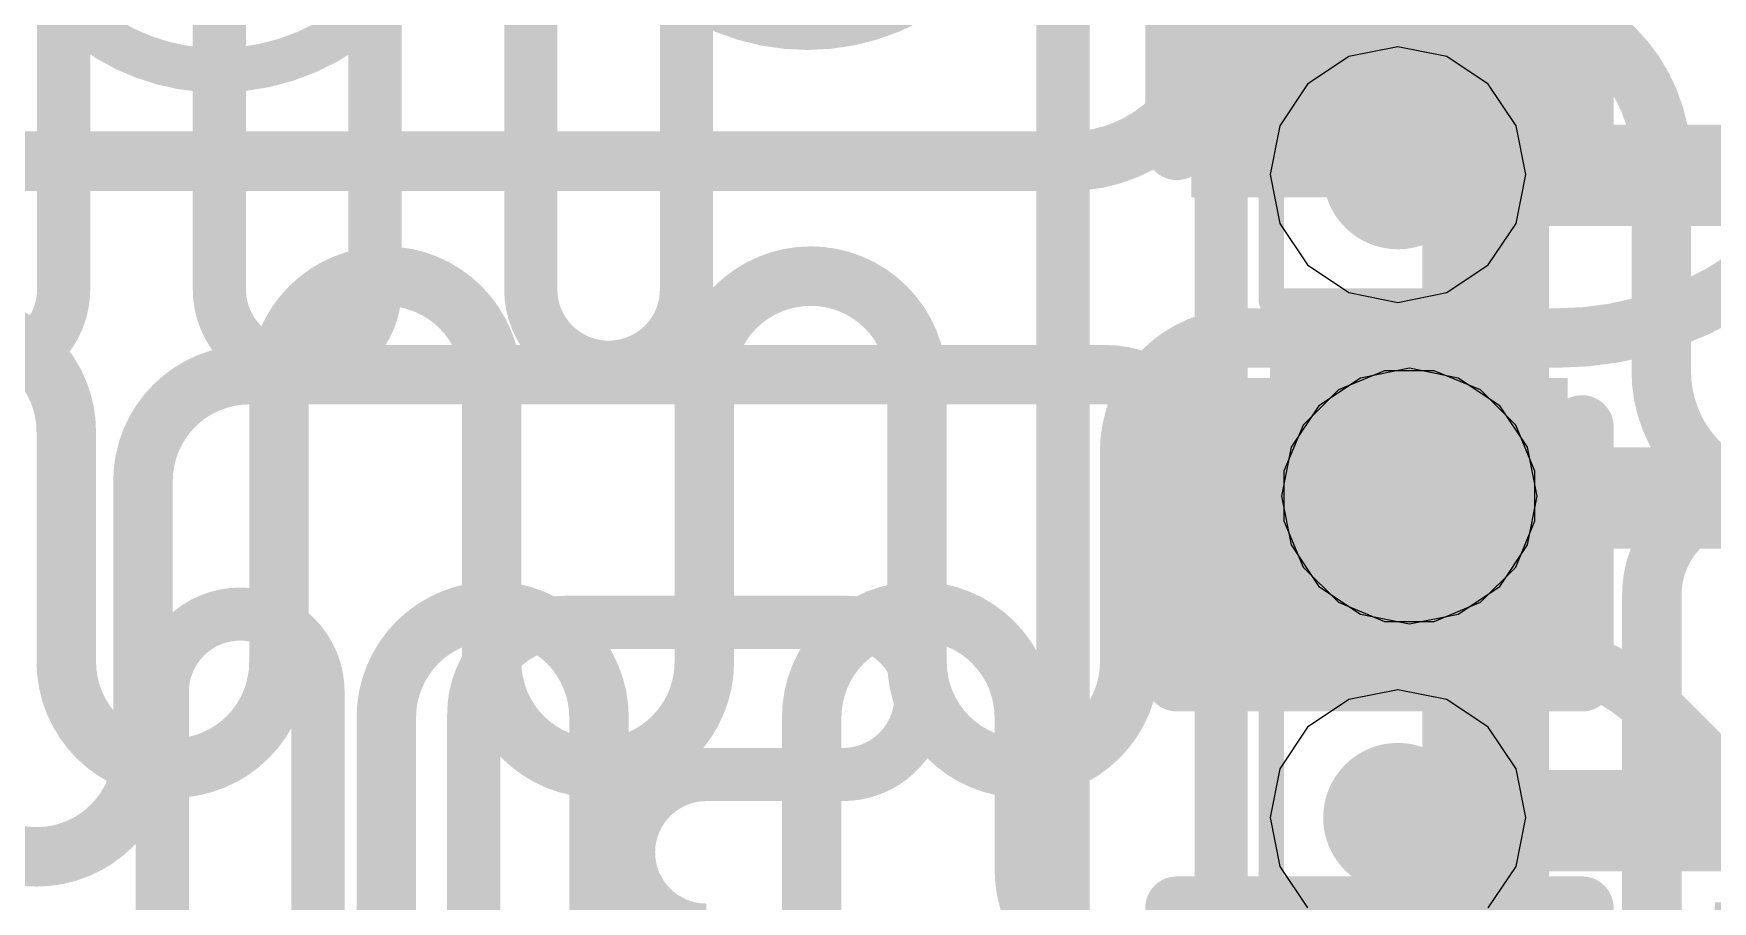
# Model space of a CAD drawing. Header units: inches. Extents: x -6 to 284, y -12 to 154.
# Drawn here: x 65.812 to 69.181, y 12.802 to 14.544 of the extents above; entities that cross this region are included whole.
import ezdxf

# ---------------------------------------------------------------- set-up
doc = ezdxf.new("R2010")
doc.units = ezdxf.units.IN
for name, color, linetype in [('Bottom Layer', 5, 'Continuous'), ('Bottom Overlay', 54, 'Continuous'), ('Bottom Paste', 16, 'Continuous'), ('Bottom Solder', 6, 'Continuous'), ('Drill Drawing', 1, 'Continuous'), ('GND-1', 16, 'Continuous'), ('GND-2', 90, 'Continuous'), ('GND-3', 216, 'Continuous'), ('GND-4', 54, 'Continuous'), ('PWR-1', 156, 'Continuous'), ('PWR-2', 130, 'Continuous'), ('Signal L1', 76, 'Continuous'), ('Signal L2', 6, 'Continuous'), ('Top Layer', 1, 'Continuous'), ('Top Overlay', 2, 'Continuous'), ('Via Holes', 16, 'Continuous')]:
    doc.layers.add(name, color=color, linetype=linetype)

# ---------------------------------------------------------------- blocks, each defined once
blk = doc.blocks.new('C___0402_B_100')
at = {"layer": 'Bottom Layer'}
for points in [[(-0.2413, 0.3175), (-0.2412999999999999, -0.3175), (-0.6985, -0.3175), (-0.6985, 0.3175)], [(0.6985, 0.3175), (0.6985, -0.3175), (0.2413, -0.3175), (0.2412999999999999, 0.3175)]]:
    blk.add_hatch(color=5, dxfattribs=at).paths.add_polyline_path(points)
at = {"layer": 'Bottom Paste'}
for points in [[(-0.2413, 0.3175), (-0.2412999999999999, -0.3175), (-0.6985, -0.3175), (-0.6985, 0.3175)], [(0.6985, 0.3175), (0.6985, -0.3175), (0.2413, -0.3175), (0.2412999999999999, 0.3175)]]:
    blk.add_hatch(color=16, dxfattribs=at).paths.add_polyline_path(points)
at = {"layer": 'Bottom Solder'}
for points in [[(-0.18130012, 0.37749988), (-0.18130012, -0.37749988), (-0.7584998799999999, -0.37749988), (-0.7584998799999999, 0.37749988)], [(0.7584998799999999, 0.37749988), (0.7584998799999999, -0.37749988), (0.18130012, -0.37749988), (0.18130012, 0.37749988)]]:
    blk.add_hatch(color=6, dxfattribs=at).paths.add_polyline_path(points)
at = {"layer": 'Bottom Overlay'}
for points in [[(-0.7874, -0.4064, 0.127, 0.127, 0), (-0.7874, 0.4064, 0.127, 0.127, 0)], [(-0.2794, 0.4064, 0.127, 0.127, 0), (-0.7874, 0.4064, 0.127, 0.127, 0)], [(0.7874, 0.4064, 0.127, 0.127, 0), (0.2794, 0.4064, 0.127, 0.127, 0)], [(0.7874, -0.4064, 0.127, 0.127, 0), (0.7874, 0.4064, 0.127, 0.127, 0)], [(-0.2794, -0.4064, 0.127, 0.127, 0), (-0.7874, -0.4064, 0.127, 0.127, 0)], [(0.7874, -0.4064, 0.127, 0.127, 0), (0.2794, -0.4064, 0.127, 0.127, 0)]]:
    blk.add_lwpolyline(points, format="xyseb", dxfattribs=at)
for points in [[(-0.8191499999999999, 0.4064, 0.0635, 0.0635, 1), (-0.7556499999999999, 0.4064, 0.0635, 0.0635, 1)], [(-0.8191499999999999, 0.4064, 0.0635, 0.0635, 1), (-0.7556499999999999, 0.4064, 0.0635, 0.0635, 1)], [(-0.31115, 0.4064, 0.0635, 0.0635, 1), (-0.24765, 0.4064, 0.0635, 0.0635, 1)], [(0.24765, 0.4064, 0.0635, 0.0635, 1), (0.31115, 0.4064, 0.0635, 0.0635, 1)], [(0.7556499999999999, 0.4064, 0.0635, 0.0635, 1), (0.8191499999999999, 0.4064, 0.0635, 0.0635, 1)], [(0.7556499999999999, 0.4064, 0.0635, 0.0635, 1), (0.8191499999999999, 0.4064, 0.0635, 0.0635, 1)], [(-0.8191499999999999, -0.4064, 0.0635, 0.0635, 1), (-0.7556499999999999, -0.4064, 0.0635, 0.0635, 1)], [(-0.8191499999999999, -0.4064, 0.0635, 0.0635, 1), (-0.7556499999999999, -0.4064, 0.0635, 0.0635, 1)], [(-0.31115, -0.4064, 0.0635, 0.0635, 1), (-0.24765, -0.4064, 0.0635, 0.0635, 1)], [(0.24765, -0.4064, 0.0635, 0.0635, 1), (0.31115, -0.4064, 0.0635, 0.0635, 1)], [(0.7556499999999999, -0.4064, 0.0635, 0.0635, 1), (0.8191499999999999, -0.4064, 0.0635, 0.0635, 1)], [(0.7556499999999999, -0.4064, 0.0635, 0.0635, 1), (0.8191499999999999, -0.4064, 0.0635, 0.0635, 1)]]:
    blk.add_lwpolyline(points, format="xyseb", close=True, dxfattribs=at)
blk = doc.blocks.new('200_WFBGA__10_15__127')
at = {"layer": 'Top Overlay'}
blk.add_lwpolyline([(-5.07619, -7.576185, 0.254, 0.254, 0), (-5.07619, 7.576185, 0.254, 0.254, 0)], format="xyseb", dxfattribs=at)
blk = doc.blocks.new('C___0402_B_285')
at = {"layer": 'Bottom Layer'}
for points in [[(-0.2413, 0.3175), (-0.2412999999999999, -0.3175), (-0.6985, -0.3175), (-0.6985, 0.3175)], [(0.6985, 0.3175), (0.6985, -0.3175), (0.2413, -0.3175), (0.2412999999999999, 0.3175)]]:
    blk.add_hatch(color=5, dxfattribs=at).paths.add_polyline_path(points)
at = {"layer": 'Bottom Paste'}
for points in [[(-0.2413, 0.3175), (-0.2412999999999999, -0.3175), (-0.6985, -0.3175), (-0.6985, 0.3175)], [(0.6985, 0.3175), (0.6985, -0.3175), (0.2413, -0.3175), (0.2412999999999999, 0.3175)]]:
    blk.add_hatch(color=16, dxfattribs=at).paths.add_polyline_path(points)
at = {"layer": 'Bottom Solder'}
for points in [[(-0.18130012, 0.37749988), (-0.18130012, -0.37749988), (-0.7584998799999999, -0.37749988), (-0.7584998799999999, 0.37749988)], [(0.7584998799999999, 0.37749988), (0.7584998799999999, -0.37749988), (0.18130012, -0.37749988), (0.18130012, 0.37749988)]]:
    blk.add_hatch(color=6, dxfattribs=at).paths.add_polyline_path(points)
at = {"layer": 'Bottom Overlay'}
for points in [[(-0.27940254, 0.40640254, 0.127, 0.127, 0), (-0.7874, 0.40639492, 0.127, 0.127, 0)], [(-0.7874, 0.40639492, 0.127, 0.127, 0), (-0.7874, -0.4064, 0.127, 0.127, 0)], [(0.78740254, 0.40640254, 0.127, 0.127, 0), (0.2794, 0.40639746, 0.127, 0.127, 0)], [(0.78740254, 0.40640254, 0.127, 0.127, 0), (0.7874, -0.4064, 0.127, 0.127, 0)], [(-0.7874, -0.4064, 0.127, 0.127, 0), (-0.2794, -0.4064, 0.127, 0.127, 0)], [(0.2794, -0.4064, 0.127, 0.127, 0), (0.7874, -0.4064, 0.127, 0.127, 0)]]:
    blk.add_lwpolyline(points, format="xyseb", dxfattribs=at)
for points in [[(-0.8191499999999999, 0.40639492, 0.0635, 0.0635, 1), (-0.7556499999999999, 0.40639492, 0.0635, 0.0635, 1)], [(-0.8191499999999999, 0.40639492, 0.0635, 0.0635, 1), (-0.7556499999999999, 0.40639492, 0.0635, 0.0635, 1)], [(-0.31115254, 0.40640254, 0.0635, 0.0635, 1), (-0.24765254, 0.40640254, 0.0635, 0.0635, 1)], [(0.24765, 0.40639746, 0.0635, 0.0635, 1), (0.31115, 0.40639746, 0.0635, 0.0635, 1)], [(0.75565254, 0.40640254, 0.0635, 0.0635, 1), (0.8191525399999998, 0.40640254, 0.0635, 0.0635, 1)], [(0.75565254, 0.40640254, 0.0635, 0.0635, 1), (0.8191525399999998, 0.40640254, 0.0635, 0.0635, 1)], [(-0.8191499999999999, -0.4064, 0.0635, 0.0635, 1), (-0.7556499999999999, -0.4064, 0.0635, 0.0635, 1)], [(-0.8191499999999999, -0.4064, 0.0635, 0.0635, 1), (-0.7556499999999999, -0.4064, 0.0635, 0.0635, 1)], [(-0.31115, -0.4064, 0.0635, 0.0635, 1), (-0.24765, -0.4064, 0.0635, 0.0635, 1)], [(0.24765, -0.4064, 0.0635, 0.0635, 1), (0.31115, -0.4064, 0.0635, 0.0635, 1)], [(0.7556499999999999, -0.4064, 0.0635, 0.0635, 1), (0.8191499999999999, -0.4064, 0.0635, 0.0635, 1)], [(0.7556499999999999, -0.4064, 0.0635, 0.0635, 1), (0.8191499999999999, -0.4064, 0.0635, 0.0635, 1)]]:
    blk.add_lwpolyline(points, format="xyseb", close=True, dxfattribs=at)

msp = doc.modelspace()

# ---------------------------------------------------------------- hatches: boundary and pattern name
at = {"layer": 'Bottom Layer'}
h = msp.add_hatch(color=5, dxfattribs=at)
edge = h.paths.add_edge_path()
edge.add_arc((68.54984511999999, 14.26123132), 0.1499997, 0, 360)
h = msp.add_hatch(color=5, dxfattribs=at)
edge = h.paths.add_edge_path()
edge.add_arc((68.57284481999999, 13.61579192), 0.1499997, 0, 360)
h = msp.add_hatch(color=5, dxfattribs=at)
edge = h.paths.add_edge_path()
edge.add_arc((68.54984511999999, 12.97017472), 0.1499997, 0, 360)
at = {"layer": 'GND-1'}
h = msp.add_hatch(color=16, dxfattribs=at)
edge = h.paths.add_edge_path()
edge.add_arc((68.54984511999999, 14.26123132), 0.1499997, 0, 360)
h = msp.add_hatch(color=16, dxfattribs=at)
edge = h.paths.add_edge_path()
edge.add_arc((68.57284481999999, 13.61579192), 0.1499997, 0, 360)
h = msp.add_hatch(color=16, dxfattribs=at)
edge = h.paths.add_edge_path()
edge.add_arc((68.54984511999999, 12.97017472), 0.1499997, 0, 360)
at = {"layer": 'GND-2'}
h = msp.add_hatch(color=90, dxfattribs=at)
edge = h.paths.add_edge_path()
edge.add_arc((68.54984511999999, 14.26123132), 0.1499997, 0, 360)
h = msp.add_hatch(color=90, dxfattribs=at)
edge = h.paths.add_edge_path()
edge.add_arc((68.57284481999999, 13.61579192), 0.1499997, 0, 360)
h = msp.add_hatch(color=90, dxfattribs=at)
edge = h.paths.add_edge_path()
edge.add_arc((68.54984511999999, 12.97017472), 0.1499997, 0, 360)
at = {"layer": 'GND-3'}
h = msp.add_hatch(color=216, dxfattribs=at)
edge = h.paths.add_edge_path()
edge.add_arc((68.54984511999999, 14.26123132), 0.1499997, 0, 360)
h = msp.add_hatch(color=216, dxfattribs=at)
edge = h.paths.add_edge_path()
edge.add_arc((68.57284481999999, 13.61579192), 0.1499997, 0, 360)
h = msp.add_hatch(color=216, dxfattribs=at)
edge = h.paths.add_edge_path()
edge.add_arc((68.54984511999999, 12.97017472), 0.1499997, 0, 360)
at = {"layer": 'GND-4'}
h = msp.add_hatch(color=54, dxfattribs=at)
edge = h.paths.add_edge_path()
edge.add_arc((68.54984511999999, 14.26123132), 0.1499997, 0, 360)
h = msp.add_hatch(color=54, dxfattribs=at)
edge = h.paths.add_edge_path()
edge.add_arc((68.57284481999999, 13.61579192), 0.1499997, 0, 360)
h = msp.add_hatch(color=54, dxfattribs=at)
edge = h.paths.add_edge_path()
edge.add_arc((68.54984511999999, 12.97017472), 0.1499997, 0, 360)
at = {"layer": 'PWR-1'}
h = msp.add_hatch(color=156, dxfattribs=at)
edge = h.paths.add_edge_path()
edge.add_arc((68.54984511999999, 14.26123132), 0.1499997, 0, 360)
h = msp.add_hatch(color=156, dxfattribs=at)
edge = h.paths.add_edge_path()
edge.add_arc((68.57284481999999, 13.61579192), 0.1499997, 0, 360)
h = msp.add_hatch(color=156, dxfattribs=at)
edge = h.paths.add_edge_path()
edge.add_arc((68.54984511999999, 12.97017472), 0.1499997, 0, 360)
at = {"layer": 'PWR-2'}
h = msp.add_hatch(color=130, dxfattribs=at)
edge = h.paths.add_edge_path()
edge.add_arc((68.54984511999999, 14.26123132), 0.1499997, 0, 360)
h = msp.add_hatch(color=130, dxfattribs=at)
edge = h.paths.add_edge_path()
edge.add_arc((68.57284481999999, 13.61579192), 0.1499997, 0, 360)
h = msp.add_hatch(color=130, dxfattribs=at)
edge = h.paths.add_edge_path()
edge.add_arc((68.54984511999999, 12.97017472), 0.1499997, 0, 360)
at = {"layer": 'Signal L1'}
h = msp.add_hatch(color=76, dxfattribs=at)
edge = h.paths.add_edge_path()
edge.add_arc((68.54984511999999, 14.26123132), 0.1499997, 0, 360)
h = msp.add_hatch(color=76, dxfattribs=at)
edge = h.paths.add_edge_path()
edge.add_arc((68.57284481999999, 13.61579192), 0.1499997, 0, 360)
h = msp.add_hatch(color=76, dxfattribs=at)
edge = h.paths.add_edge_path()
edge.add_arc((68.54984511999999, 12.97017472), 0.1499997, 0, 360)
at = {"layer": 'Signal L2'}
h = msp.add_hatch(color=6, dxfattribs=at)
edge = h.paths.add_edge_path()
edge.add_arc((68.54984511999999, 14.26123132), 0.1499997, 0, 360)
h = msp.add_hatch(color=6, dxfattribs=at)
edge = h.paths.add_edge_path()
edge.add_arc((68.57284481999999, 13.61579192), 0.1499997, 0, 360)
h = msp.add_hatch(color=6, dxfattribs=at)
edge = h.paths.add_edge_path()
edge.add_arc((68.54984511999999, 12.97017472), 0.1499997, 0, 360)
at = {"layer": 'Top Layer'}
h = msp.add_hatch(color=1, dxfattribs=at)
edge = h.paths.add_edge_path()
edge.add_arc((68.54984511999999, 14.26123132), 0.1499997, 0, 360)
h = msp.add_hatch(color=1, dxfattribs=at)
edge = h.paths.add_edge_path()
edge.add_arc((68.57284481999999, 13.61579192), 0.1499997, 0, 360)
h = msp.add_hatch(color=1, dxfattribs=at)
edge = h.paths.add_edge_path()
edge.add_arc((68.54984511999999, 12.97017472), 0.1499997, 0, 360)
at = {"layer": 'Via Holes'}
h = msp.add_hatch(color=7, dxfattribs=at)
edge = h.paths.add_edge_path()
edge.add_arc((68.54984511999999, 14.26123132), 0.07499858, 0, 360)
h = msp.add_hatch(color=7, dxfattribs=at)
edge = h.paths.add_edge_path()
edge.add_arc((68.57284481999999, 13.61579192), 0.07499858, 0, 360)
h = msp.add_hatch(color=7, dxfattribs=at)
edge = h.paths.add_edge_path()
edge.add_arc((68.54984511999999, 12.97017472), 0.07499858, 0, 360)

# ---------------------------------------------------------------- linework, layer by layer
at = {"layer": 'Bottom Layer'}
msp.add_lwpolyline([(69.33833732, 12.79977374, 0.3048, 0.3048, -0.4142135623730951), (68.97257732, 12.43401374, 0.3048, 0.3048, 0)], format="xyseb", dxfattribs=at)
at = {"layer": 'Drill Drawing'}
for points in [[(68.29584512, 14.51523132, 0.0508, 0.0508, 0), (68.80384511999999, 14.51523132, 0.0508, 0.0508, 0)], [(68.29584512, 14.00723132, 0.0508, 0.0508, 0), (68.29584512, 14.51523132, 0.0508, 0.0508, 0)], [(68.80384511999999, 14.00723132, 0.0508, 0.0508, 0), (68.80384511999999, 14.51523132, 0.0508, 0.0508, 0)], [(68.29584512, 14.00723132, 0.0508, 0.0508, 0), (68.80384511999999, 14.00723132, 0.0508, 0.0508, 0)], [(68.31884482, 13.86979192, 0.0508, 0.0508, 0), (68.82684481999999, 13.86979192, 0.0508, 0.0508, 0)], [(68.31884482, 13.36179192, 0.0508, 0.0508, 0), (68.31884482, 13.86979192, 0.0508, 0.0508, 0)], [(68.82684481999999, 13.36179192, 0.0508, 0.0508, 0), (68.82684481999999, 13.86979192, 0.0508, 0.0508, 0)], [(68.31884482, 13.36179192, 0.0508, 0.0508, 0), (68.82684481999999, 13.36179192, 0.0508, 0.0508, 0)], [(68.29584512, 13.22417472, 0.0508, 0.0508, 0), (68.80384511999999, 13.22417472, 0.0508, 0.0508, 0)], [(68.29584512, 12.71617472, 0.0508, 0.0508, 0), (68.29584512, 13.22417472, 0.0508, 0.0508, 0)], [(68.80384511999999, 12.71617472, 0.0508, 0.0508, 0), (68.80384511999999, 13.22417472, 0.0508, 0.0508, 0)]]:
    msp.add_lwpolyline(points, format="xyseb", dxfattribs=at)
for points in [[(68.28314511999999, 14.51523132, 0.0254, 0.0254, 1), (68.30854512, 14.51523132, 0.0254, 0.0254, 1)], [(68.28314511999999, 14.51523132, 0.0254, 0.0254, 1), (68.30854512, 14.51523132, 0.0254, 0.0254, 1)], [(68.79114512, 14.51523132, 0.0254, 0.0254, 1), (68.81654512, 14.51523132, 0.0254, 0.0254, 1)], [(68.79114512, 14.51523132, 0.0254, 0.0254, 1), (68.81654512, 14.51523132, 0.0254, 0.0254, 1)], [(68.28314511999999, 14.00723132, 0.0254, 0.0254, 1), (68.30854512, 14.00723132, 0.0254, 0.0254, 1)], [(68.28314511999999, 14.00723132, 0.0254, 0.0254, 1), (68.30854512, 14.00723132, 0.0254, 0.0254, 1)], [(68.79114512, 14.00723132, 0.0254, 0.0254, 1), (68.81654512, 14.00723132, 0.0254, 0.0254, 1)], [(68.79114512, 14.00723132, 0.0254, 0.0254, 1), (68.81654512, 14.00723132, 0.0254, 0.0254, 1)], [(68.30614481999999, 13.86979192, 0.0254, 0.0254, 1), (68.33154482, 13.86979192, 0.0254, 0.0254, 1)], [(68.30614481999999, 13.86979192, 0.0254, 0.0254, 1), (68.33154482, 13.86979192, 0.0254, 0.0254, 1)], [(68.81414482, 13.86979192, 0.0254, 0.0254, 1), (68.83954482, 13.86979192, 0.0254, 0.0254, 1)], [(68.81414482, 13.86979192, 0.0254, 0.0254, 1), (68.83954482, 13.86979192, 0.0254, 0.0254, 1)], [(68.30614481999999, 13.36179192, 0.0254, 0.0254, 1), (68.33154482, 13.36179192, 0.0254, 0.0254, 1)], [(68.30614481999999, 13.36179192, 0.0254, 0.0254, 1), (68.33154482, 13.36179192, 0.0254, 0.0254, 1)], [(68.81414482, 13.36179192, 0.0254, 0.0254, 1), (68.83954482, 13.36179192, 0.0254, 0.0254, 1)], [(68.81414482, 13.36179192, 0.0254, 0.0254, 1), (68.83954482, 13.36179192, 0.0254, 0.0254, 1)], [(68.28314511999999, 13.22417472, 0.0254, 0.0254, 1), (68.30854512, 13.22417472, 0.0254, 0.0254, 1)], [(68.28314511999999, 13.22417472, 0.0254, 0.0254, 1), (68.30854512, 13.22417472, 0.0254, 0.0254, 1)], [(68.79114512, 13.22417472, 0.0254, 0.0254, 1), (68.81654512, 13.22417472, 0.0254, 0.0254, 1)], [(68.79114512, 13.22417472, 0.0254, 0.0254, 1), (68.81654512, 13.22417472, 0.0254, 0.0254, 1)]]:
    msp.add_lwpolyline(points, format="xyseb", close=True, dxfattribs=at)
at = {"layer": 'GND-1'}
for p, q in [((68.5227992, 13.86739162), (68.43032542, 13.82908842)), ((68.62289044, 13.86739162), (68.5227992, 13.86739162)), ((68.71536422, 13.82908842), (68.62289044, 13.86739162)), ((68.43032542, 13.82908842), (68.35954832, 13.75831132)), ((68.78614132, 13.75831132), (68.71536422, 13.82908842)), ((68.35954832, 13.75831132), (68.32124512, 13.66583754)), ((68.82444452, 13.66583754), (68.78614132, 13.75831132)), ((68.32124512, 13.66583754), (68.32124512, 13.5657463)), ((68.82444452, 13.5657463), (68.82444452, 13.66583754)), ((68.32124512, 13.5657463), (68.35954832, 13.47327252)), ((68.78614132, 13.47327252), (68.82444452, 13.5657463)), ((68.35954832, 13.47327252), (68.43032542, 13.40249542)), ((68.71536422, 13.40249542), (68.78614132, 13.47327252)), ((68.43032542, 13.40249542), (68.5227992, 13.36419222)), ((68.62289044, 13.36419222), (68.71536422, 13.40249542)), ((68.5227992, 13.36419222), (68.62289044, 13.36419222))]:
    msp.add_line(p, q, dxfattribs=at)
at = {"layer": 'GND-2'}
for p, q in [((68.5227992, 13.86739162), (68.43032542, 13.82908842)), ((68.62289044, 13.86739162), (68.5227992, 13.86739162)), ((68.71536422, 13.82908842), (68.62289044, 13.86739162)), ((68.43032542, 13.82908842), (68.35954832, 13.75831132)), ((68.78614132, 13.75831132), (68.71536422, 13.82908842)), ((68.35954832, 13.75831132), (68.32124512, 13.66583754)), ((68.82444452, 13.66583754), (68.78614132, 13.75831132)), ((68.32124512, 13.66583754), (68.32124512, 13.5657463)), ((68.82444452, 13.5657463), (68.82444452, 13.66583754)), ((68.32124512, 13.5657463), (68.35954832, 13.47327252)), ((68.78614132, 13.47327252), (68.82444452, 13.5657463)), ((68.35954832, 13.47327252), (68.43032542, 13.40249542)), ((68.71536422, 13.40249542), (68.78614132, 13.47327252)), ((68.43032542, 13.40249542), (68.5227992, 13.36419222)), ((68.62289044, 13.36419222), (68.71536422, 13.40249542)), ((68.5227992, 13.36419222), (68.62289044, 13.36419222))]:
    msp.add_line(p, q, dxfattribs=at)
at = {"layer": 'GND-3'}
for p, q in [((68.5227992, 13.86739162), (68.43032542, 13.82908842)), ((68.62289044, 13.86739162), (68.5227992, 13.86739162)), ((68.71536422, 13.82908842), (68.62289044, 13.86739162)), ((68.43032542, 13.82908842), (68.35954832, 13.75831132)), ((68.78614132, 13.75831132), (68.71536422, 13.82908842)), ((68.35954832, 13.75831132), (68.32124512, 13.66583754)), ((68.82444452, 13.66583754), (68.78614132, 13.75831132)), ((68.32124512, 13.66583754), (68.32124512, 13.5657463)), ((68.82444452, 13.5657463), (68.82444452, 13.66583754)), ((68.32124512, 13.5657463), (68.35954832, 13.47327252)), ((68.78614132, 13.47327252), (68.82444452, 13.5657463)), ((68.35954832, 13.47327252), (68.43032542, 13.40249542)), ((68.71536422, 13.40249542), (68.78614132, 13.47327252)), ((68.43032542, 13.40249542), (68.5227992, 13.36419222)), ((68.62289044, 13.36419222), (68.71536422, 13.40249542)), ((68.5227992, 13.36419222), (68.62289044, 13.36419222))]:
    msp.add_line(p, q, dxfattribs=at)
at = {"layer": 'GND-4'}
for p, q in [((68.5227992, 13.86739162), (68.43032542, 13.82908842)), ((68.62289044, 13.86739162), (68.5227992, 13.86739162)), ((68.71536422, 13.82908842), (68.62289044, 13.86739162)), ((68.43032542, 13.82908842), (68.35954832, 13.75831132)), ((68.78614132, 13.75831132), (68.71536422, 13.82908842)), ((68.35954832, 13.75831132), (68.32124512, 13.66583754)), ((68.82444452, 13.66583754), (68.78614132, 13.75831132)), ((68.32124512, 13.66583754), (68.32124512, 13.5657463)), ((68.82444452, 13.5657463), (68.82444452, 13.66583754)), ((68.32124512, 13.5657463), (68.35954832, 13.47327252)), ((68.78614132, 13.47327252), (68.82444452, 13.5657463)), ((68.35954832, 13.47327252), (68.43032542, 13.40249542)), ((68.71536422, 13.40249542), (68.78614132, 13.47327252)), ((68.43032542, 13.40249542), (68.5227992, 13.36419222)), ((68.62289044, 13.36419222), (68.71536422, 13.40249542)), ((68.5227992, 13.36419222), (68.62289044, 13.36419222))]:
    msp.add_line(p, q, dxfattribs=at)
at = {"layer": 'PWR-1'}
for p, q in [((68.45167665999999, 14.49823364), (68.36845102, 14.44262542)), ((68.54984511999999, 14.51776116), (68.45167665999999, 14.49823364)), ((68.64801358, 14.49823364), (68.54984511999999, 14.51776116)), ((68.73123922, 14.44262542), (68.64801358, 14.49823364)), ((68.36845102, 14.44262542), (68.3128428, 14.35939978)), ((68.78684744, 14.35939978), (68.73123922, 14.44262542)), ((68.3128428, 14.35939978), (68.29331528, 14.26123132)), ((68.80637496, 14.26123132), (68.78684744, 14.35939978)), ((68.29331528, 14.26123132), (68.3128428, 14.16306286)), ((68.78684744, 14.16306286), (68.80637496, 14.26123132)), ((68.3128428, 14.16306286), (68.36845102, 14.07983722)), ((68.73123922, 14.07983722), (68.78684744, 14.16306286)), ((68.36845102, 14.07983722), (68.45167665999999, 14.024229)), ((68.64801358, 14.024229), (68.73123922, 14.07983722)), ((68.45167665999999, 14.024229), (68.54984511999999, 14.00470148)), ((68.54984511999999, 14.00470148), (68.64801358, 14.024229)), ((68.47467635999999, 13.85279424), (68.39145072, 13.79718602)), ((68.57284481999999, 13.87232176), (68.47467635999999, 13.85279424)), ((68.67101328, 13.85279424), (68.57284481999999, 13.87232176)), ((68.75423892, 13.79718602), (68.67101328, 13.85279424)), ((68.39145072, 13.79718602), (68.3358425, 13.71396038)), ((68.80984714, 13.71396038), (68.75423892, 13.79718602)), ((68.3358425, 13.71396038), (68.31631498, 13.61579192)), ((68.82937466, 13.61579192), (68.80984714, 13.71396038)), ((68.31631498, 13.61579192), (68.3358425, 13.51762346)), ((68.80984714, 13.51762346), (68.82937466, 13.61579192)), ((68.3358425, 13.51762346), (68.39145072, 13.43439782)), ((68.75423892, 13.43439782), (68.80984714, 13.51762346)), ((68.39145072, 13.43439782), (68.47467635999999, 13.3787896)), ((68.67101328, 13.3787896), (68.75423892, 13.43439782)), ((68.47467635999999, 13.3787896), (68.57284481999999, 13.35926208)), ((68.57284481999999, 13.35926208), (68.67101328, 13.3787896)), ((68.45167665999999, 13.20717704), (68.36845102, 13.15156882)), ((68.54984511999999, 13.22670456), (68.45167665999999, 13.20717704)), ((68.64801358, 13.20717704), (68.54984511999999, 13.22670456)), ((68.73123922, 13.15156882), (68.64801358, 13.20717704)), ((68.36845102, 13.15156882), (68.3128428, 13.06834318)), ((68.78684744, 13.06834318), (68.73123922, 13.15156882)), ((68.3128428, 13.06834318), (68.29331528, 12.97017472)), ((68.80637496, 12.97017472), (68.78684744, 13.06834318)), ((68.29331528, 12.97017472), (68.3128428, 12.87200626)), ((68.78684744, 12.87200626), (68.80637496, 12.97017472)), ((68.3128428, 12.87200626), (68.36845102, 12.78878062)), ((68.73123922, 12.78878062), (68.78684744, 12.87200626))]:
    msp.add_line(p, q, dxfattribs=at)
at = {"layer": 'PWR-2'}
for p, q in [((68.45167665999999, 14.49823364), (68.36845102, 14.44262542)), ((68.54984511999999, 14.51776116), (68.45167665999999, 14.49823364)), ((68.64801358, 14.49823364), (68.54984511999999, 14.51776116)), ((68.73123922, 14.44262542), (68.64801358, 14.49823364)), ((68.36845102, 14.44262542), (68.3128428, 14.35939978)), ((68.78684744, 14.35939978), (68.73123922, 14.44262542)), ((68.3128428, 14.35939978), (68.29331528, 14.26123132)), ((68.80637496, 14.26123132), (68.78684744, 14.35939978)), ((68.29331528, 14.26123132), (68.3128428, 14.16306286)), ((68.78684744, 14.16306286), (68.80637496, 14.26123132)), ((68.3128428, 14.16306286), (68.36845102, 14.07983722)), ((68.73123922, 14.07983722), (68.78684744, 14.16306286)), ((68.36845102, 14.07983722), (68.45167665999999, 14.024229)), ((68.64801358, 14.024229), (68.73123922, 14.07983722)), ((68.45167665999999, 14.024229), (68.54984511999999, 14.00470148)), ((68.54984511999999, 14.00470148), (68.64801358, 14.024229)), ((68.45167665999999, 13.20717704), (68.36845102, 13.15156882)), ((68.54984511999999, 13.22670456), (68.45167665999999, 13.20717704)), ((68.64801358, 13.20717704), (68.54984511999999, 13.22670456)), ((68.73123922, 13.15156882), (68.64801358, 13.20717704)), ((68.36845102, 13.15156882), (68.3128428, 13.06834318)), ((68.78684744, 13.06834318), (68.73123922, 13.15156882)), ((68.3128428, 13.06834318), (68.29331528, 12.97017472)), ((68.80637496, 12.97017472), (68.78684744, 13.06834318)), ((68.29331528, 12.97017472), (68.3128428, 12.87200626)), ((68.78684744, 12.87200626), (68.80637496, 12.97017472)), ((68.3128428, 12.87200626), (68.36845102, 12.78878062)), ((68.73123922, 12.78878062), (68.78684744, 12.87200626))]:
    msp.add_line(p, q, dxfattribs=at)
at = {"layer": 'Signal L1'}
for points in [[(67.36617464, 14.55588402, 0.08889999999999999, 0.08889999999999999, -0.4136332476461234), (66.92402668, 14.99467156, 0.08889999999999999, 0.08889999999999999, 0)], [(67.80032922, 14.99132892, 0.08889999999999999, 0.08889999999999999, -0.4133442209513143), (67.36617464, 14.55588402, 0.08889999999999999, 0.08889999999999999, 0)], [(66.6319343, 14.9204172, 0.08889999999999999, 0.08889999999999999, -0.4088900454079216), (66.19013686, 14.47047398, 0.08889999999999999, 0.08889999999999999, 0)], [(66.18955265999999, 14.4704689, 0.08889999999999999, 0.08889999999999999, -0.4186472803404516), (65.75562414, 14.8973794, 0.08889999999999999, 0.08889999999999999, 0)], [(66.19013686, 14.47047398, 0.08889999999999999, 0.08889999999999999, -0.001000074629096814), (66.18955265999999, 14.4704689, 0.08889999999999999, 0.08889999999999999, 0)], [(69.33833732, 14.12752572, 0.11938, 0.11938, -0.198912367379658), (68.86888182, 13.93307094, 0.11938, 0.11938, 0)], [(66.30476705999999, 13.8440287, 0.11938, 0.11938, -0.9999999999999999), (66.73148706, 13.8440287, 0.11938, 0.11938, 0)], [(67.15820706, 13.8440287, 0.11938, 0.11938, -0.9999999999999999), (67.58492706, 13.8440287, 0.11938, 0.11938, 0)], [(65.66468705999999, 13.95847094, 0.11938, 0.11938, -0.4142135623730951), (65.87804706, 13.74511094, 0.11938, 0.11938, 0)], [(68.01164706, 13.70621338, 0.11938, 0.11938, -0.4142135623730951), (68.23850462, 13.93307094, 0.11938, 0.11938, 0)], [(68.23850462, 13.93307094, 0.11938, 0.11938, 0), (68.86888182, 13.93307094, 0.11938, 0.11938, 0)], [(66.30476705999999, 13.2827395, 0.11938, 0.11938, 0), (66.30476705999999, 13.8440287, 0.11938, 0.11938, 0)], [(66.73148706, 13.2827395, 0.11938, 0.11938, 0), (66.73148706, 13.8440287, 0.11938, 0.11938, 0)], [(67.15820706, 13.2827395, 0.11938, 0.11938, 0), (67.15820706, 13.8440287, 0.11938, 0.11938, 0)], [(67.58492706, 13.2827395, 0.11938, 0.11938, 0), (67.58492706, 13.8440287, 0.11938, 0.11938, 0)], [(65.87804706, 13.2827395, 0.11938, 0.11938, 0), (65.87804706, 13.74511094, 0.11938, 0.11938, 0)], [(68.01164706, 13.2827395, 0.11938, 0.11938, 0), (68.01164706, 13.70621338, 0.11938, 0.11938, 0)], [(69.05925735999999, 13.41726044, 0.11938, 0.11938, -0.4142135623730951), (69.253989, 13.61199208, 0.11938, 0.11938, 0)], [(69.05925735999999, 12.14665084, 0.11938, 0.11938, 0), (69.05925735999999, 13.41726044, 0.11938, 0.11938, 0)], [(66.30476705999999, 13.2827395, 0.11938, 0.11938, -0.9999999999999999), (65.87804706, 13.2827395, 0.11938, 0.11938, 0)], [(67.15820706, 13.2827395, 0.11938, 0.11938, -0.9999999999999999), (66.73148706, 13.2827395, 0.11938, 0.11938, 0)], [(68.01164706, 13.2827395, 0.11938, 0.11938, -0.9999999999999999), (67.58492706, 13.2827395, 0.11938, 0.11938, 0)]]:
    msp.add_lwpolyline(points, format="xyseb", dxfattribs=at)
for points in [[(67.34394963999999, 14.55588402, 0.04445, 0.04445, 1), (67.38839963999999, 14.55588402, 0.04445, 0.04445, 1)], [(67.34394963999999, 14.55588402, 0.04445, 0.04445, 1), (67.38839963999999, 14.55588402, 0.04445, 0.04445, 1)], [(66.16732766, 14.4704689, 0.04445, 0.04445, 1), (66.21177766, 14.4704689, 0.04445, 0.04445, 1)], [(66.16732766, 14.4704689, 0.04445, 0.04445, 1), (66.21177766, 14.4704689, 0.04445, 0.04445, 1)], [(66.16791185999999, 14.47047398, 0.04445, 0.04445, 1), (66.21236186, 14.47047398, 0.04445, 0.04445, 1)], [(66.16791185999999, 14.47047398, 0.04445, 0.04445, 1), (66.21236186, 14.47047398, 0.04445, 0.04445, 1)], [(68.20865961999999, 13.93307094, 0.05969, 0.05969, 1), (68.26834962, 13.93307094, 0.05969, 0.05969, 1)], [(68.20865961999999, 13.93307094, 0.05969, 0.05969, 1), (68.26834962, 13.93307094, 0.05969, 0.05969, 1)], [(68.83903682, 13.93307094, 0.05969, 0.05969, 1), (68.89872682, 13.93307094, 0.05969, 0.05969, 1)], [(68.83903682, 13.93307094, 0.05969, 0.05969, 1), (68.89872682, 13.93307094, 0.05969, 0.05969, 1)], [(66.27492206, 13.8440287, 0.05969, 0.05969, 1), (66.33461206, 13.8440287, 0.05969, 0.05969, 1)], [(66.27492206, 13.8440287, 0.05969, 0.05969, 1), (66.33461206, 13.8440287, 0.05969, 0.05969, 1)], [(66.70164206, 13.8440287, 0.05969, 0.05969, 1), (66.76133206, 13.8440287, 0.05969, 0.05969, 1)], [(66.70164206, 13.8440287, 0.05969, 0.05969, 1), (66.76133206, 13.8440287, 0.05969, 0.05969, 1)], [(67.12836206, 13.8440287, 0.05969, 0.05969, 1), (67.18805205999999, 13.8440287, 0.05969, 0.05969, 1)], [(67.12836206, 13.8440287, 0.05969, 0.05969, 1), (67.18805205999999, 13.8440287, 0.05969, 0.05969, 1)], [(67.55508206, 13.8440287, 0.05969, 0.05969, 1), (67.61477205999999, 13.8440287, 0.05969, 0.05969, 1)], [(67.55508206, 13.8440287, 0.05969, 0.05969, 1), (67.61477205999999, 13.8440287, 0.05969, 0.05969, 1)], [(65.84820205999999, 13.74511094, 0.05969, 0.05969, 1), (65.90789206, 13.74511094, 0.05969, 0.05969, 1)], [(65.84820205999999, 13.74511094, 0.05969, 0.05969, 1), (65.90789206, 13.74511094, 0.05969, 0.05969, 1)], [(67.98180205999999, 13.70621338, 0.05969, 0.05969, 1), (68.04149206, 13.70621338, 0.05969, 0.05969, 1)], [(67.98180205999999, 13.70621338, 0.05969, 0.05969, 1), (68.04149206, 13.70621338, 0.05969, 0.05969, 1)], [(69.02941236, 13.41726044, 0.05969, 0.05969, 1), (69.08910235999998, 13.41726044, 0.05969, 0.05969, 1)], [(69.02941236, 13.41726044, 0.05969, 0.05969, 1), (69.08910235999998, 13.41726044, 0.05969, 0.05969, 1)], [(65.84820205999999, 13.2827395, 0.05969, 0.05969, 1), (65.90789206, 13.2827395, 0.05969, 0.05969, 1)], [(65.84820205999999, 13.2827395, 0.05969, 0.05969, 1), (65.90789206, 13.2827395, 0.05969, 0.05969, 1)], [(66.27492206, 13.2827395, 0.05969, 0.05969, 1), (66.33461206, 13.2827395, 0.05969, 0.05969, 1)], [(66.27492206, 13.2827395, 0.05969, 0.05969, 1), (66.33461206, 13.2827395, 0.05969, 0.05969, 1)], [(66.70164206, 13.2827395, 0.05969, 0.05969, 1), (66.76133206, 13.2827395, 0.05969, 0.05969, 1)], [(66.70164206, 13.2827395, 0.05969, 0.05969, 1), (66.76133206, 13.2827395, 0.05969, 0.05969, 1)], [(67.12836206, 13.2827395, 0.05969, 0.05969, 1), (67.18805205999999, 13.2827395, 0.05969, 0.05969, 1)], [(67.12836206, 13.2827395, 0.05969, 0.05969, 1), (67.18805205999999, 13.2827395, 0.05969, 0.05969, 1)], [(67.55508206, 13.2827395, 0.05969, 0.05969, 1), (67.61477205999999, 13.2827395, 0.05969, 0.05969, 1)], [(67.55508206, 13.2827395, 0.05969, 0.05969, 1), (67.61477205999999, 13.2827395, 0.05969, 0.05969, 1)], [(67.98180205999999, 13.2827395, 0.05969, 0.05969, 1), (68.04149206, 13.2827395, 0.05969, 0.05969, 1)], [(67.98180205999999, 13.2827395, 0.05969, 0.05969, 1), (68.04149206, 13.2827395, 0.05969, 0.05969, 1)]]:
    msp.add_lwpolyline(points, format="xyseb", close=True, dxfattribs=at)
at = {"layer": 'Signal L2'}
for points in [[(68.19533732, 14.47132488, 0.11938, 0.11938, -0.2443117242358641), (68.45806222, 14.60784734, 0.11938, 0.11938, 0)], [(68.75714214, 14.60784734, 0.11938, 0.11938, -0.4142135623730951), (69.07819814, 14.28679134, 0.11938, 0.11938, 0)], [(68.09773528, 14.37372284, 0.11938, 0.11938, 0), (68.19533732, 14.47132488, 0.11938, 0.11938, 0)], [(68.09773528, 14.37372284, 0.11938, 0.11938, -0.1986906467986532), (67.8909996, 14.28819342, 0.11938, 0.11938, 0)], [(68.09791054, 14.3738981, 0.11938, 0.11938, -0.0002116570482283019), (68.09773528, 14.37372284, 0.11938, 0.11938, 0)], [(63.03950308, 14.28819342, 0.11938, 0.11938, 0), (67.8909996, 14.28819342, 0.11938, 0.11938, 0)], [(69.07819814, 13.86108226, 0.11938, 0.11938, 0), (69.07819814, 14.28679134, 0.11938, 0.11938, 0)], [(66.03194565999999, 13.64609666, 0.11938, 0.11938, -0.4142135623730951), (66.24530566, 13.85945666, 0.11938, 0.11938, 0)], [(66.24530566, 13.85945666, 0.11938, 0.11938, 0), (67.96216532, 13.85945666, 0.11938, 0.11938, 0)], [(67.96216532, 13.85945666, 0.11938, 0.11938, -0.4142135623730951), (68.15688933999999, 13.66473264, 0.11938, 0.11938, 0)], [(69.33832715999999, 13.60603324, 0.11938, 0.11938, -0.4142135623730951), (69.07819814, 13.86616226, 0.11938, 0.11938, 0)], [(68.1568868, 13.5291703, 0.11938, 0.11938, 0), (68.15688933999999, 13.66473264, 0.11938, 0.11938, 0)], [(66.03194565999999, 13.10475154, 0.11938, 0.11938, 0), (66.03194565999999, 13.64609666, 0.11938, 0.11938, 0)], [(68.38370626, 13.29289188, 0.11938, 0.11938, -0.4011863868286884), (68.1568868, 13.5291703, 0.11938, 0.11938, 0)], [(66.52017176, 13.1711573, 0.11938, 0.11938, -0.9999999999999999), (66.94689175999999, 13.1711573, 0.11938, 0.11938, 0)], [(67.37361176, 13.1711573, 0.11938, 0.11938, -0.9999999999999999), (67.80033176, 13.1711573, 0.11938, 0.11938, 0)], [(68.38370626, 13.29289188, 0.11938, 0.11938, 0), (68.38667044, 13.29289442, 0.11938, 0.11938, 0)], [(68.38667044, 13.29289442, 0.11938, 0.11938, 0), (68.81830787999999, 13.29289442, 0.11938, 0.11938, 0)], [(68.81830787999999, 13.29289442, 0.11938, 0.11938, -0.198912367379658), (69.05925735999999, 13.1930902, 0.11938, 0.11938, 0)], [(69.05925735999999, 13.1930902, 0.11938, 0.11938, 0), (69.17664853999999, 13.07569902, 0.11938, 0.11938, 0)], [(66.52017176, 12.66005342, 0.11938, 0.11938, 0), (66.52017176, 13.1711573, 0.11938, 0.11938, 0)], [(66.94689175999999, 12.5140339, 0.11938, 0.11938, 0), (66.94689175999999, 13.1711573, 0.11938, 0.11938, 0)], [(67.37361176, 12.5140339, 0.11938, 0.11938, 0), (67.37361176, 13.1711573, 0.11938, 0.11938, 0)], [(67.80033176, 12.86579342, 0.11938, 0.11938, 0), (67.80033176, 13.1711573, 0.11938, 0.11938, 0)], [(66.03194565999999, 13.10475154, 0.11938, 0.11938, -0.9999999999999999), (65.60522566, 13.10475154, 0.11938, 0.11938, 0)], [(69.46005666, 12.95830784, 0.11938, 0.11938, -0.198912367379658), (69.17664853999999, 13.07569902, 0.11938, 0.11938, 0)], [(68.01867016, 12.64745502, 0.11938, 0.11938, -0.4142135623730951), (67.80033176, 12.86579342, 0.11938, 0.11938, 0)]]:
    msp.add_lwpolyline(points, format="xyseb", dxfattribs=at)
for points in [[(68.16549232, 14.47132488, 0.05969, 0.05969, 1), (68.22518232, 14.47132488, 0.05969, 0.05969, 1)], [(68.16549232, 14.47132488, 0.05969, 0.05969, 1), (68.22518232, 14.47132488, 0.05969, 0.05969, 1)], [(68.06789027999999, 14.37372284, 0.05969, 0.05969, 1), (68.12758028, 14.37372284, 0.05969, 0.05969, 1)], [(68.06789027999999, 14.37372284, 0.05969, 0.05969, 1), (68.12758028, 14.37372284, 0.05969, 0.05969, 1)], [(68.06789027999999, 14.37372284, 0.05969, 0.05969, 1), (68.12758028, 14.37372284, 0.05969, 0.05969, 1)], [(68.06806553999999, 14.3738981, 0.05969, 0.05969, 1), (68.12775554, 14.3738981, 0.05969, 0.05969, 1)], [(67.86115459999999, 14.28819342, 0.05969, 0.05969, 1), (67.9208446, 14.28819342, 0.05969, 0.05969, 1)], [(67.86115459999999, 14.28819342, 0.05969, 0.05969, 1), (67.9208446, 14.28819342, 0.05969, 0.05969, 1)], [(69.04835313999999, 14.28679134, 0.05969, 0.05969, 1), (69.10804314, 14.28679134, 0.05969, 0.05969, 1)], [(69.04835313999999, 14.28679134, 0.05969, 0.05969, 1), (69.10804314, 14.28679134, 0.05969, 0.05969, 1)], [(66.21546065999999, 13.85945666, 0.05969, 0.05969, 1), (66.27515066, 13.85945666, 0.05969, 0.05969, 1)], [(66.21546065999999, 13.85945666, 0.05969, 0.05969, 1), (66.27515066, 13.85945666, 0.05969, 0.05969, 1)], [(67.93232032, 13.85945666, 0.05969, 0.05969, 1), (67.99201031999999, 13.85945666, 0.05969, 0.05969, 1)], [(67.93232032, 13.85945666, 0.05969, 0.05969, 1), (67.99201031999999, 13.85945666, 0.05969, 0.05969, 1)], [(69.04835313999999, 13.86616226, 0.05969, 0.05969, 1), (69.10804314, 13.86616226, 0.05969, 0.05969, 1)], [(69.04835313999999, 13.86108226, 0.05969, 0.05969, 1), (69.10804314, 13.86108226, 0.05969, 0.05969, 1)], [(68.12704434, 13.66473264, 0.05969, 0.05969, 1), (68.18673433999999, 13.66473264, 0.05969, 0.05969, 1)], [(68.12704434, 13.66473264, 0.05969, 0.05969, 1), (68.18673433999999, 13.66473264, 0.05969, 0.05969, 1)], [(66.00210066, 13.64609666, 0.05969, 0.05969, 1), (66.06179065999999, 13.64609666, 0.05969, 0.05969, 1)], [(66.00210066, 13.64609666, 0.05969, 0.05969, 1), (66.06179065999999, 13.64609666, 0.05969, 0.05969, 1)], [(68.1270418, 13.5291703, 0.05969, 0.05969, 1), (68.1867318, 13.5291703, 0.05969, 0.05969, 1)], [(68.1270418, 13.5291703, 0.05969, 0.05969, 1), (68.1867318, 13.5291703, 0.05969, 0.05969, 1)], [(68.35386125999999, 13.29289188, 0.05969, 0.05969, 1), (68.41355125999999, 13.29289188, 0.05969, 0.05969, 1)], [(68.35386125999999, 13.29289188, 0.05969, 0.05969, 1), (68.41355125999999, 13.29289188, 0.05969, 0.05969, 1)], [(68.35682544, 13.29289442, 0.05969, 0.05969, 1), (68.41651544, 13.29289442, 0.05969, 0.05969, 1)], [(68.35682544, 13.29289442, 0.05969, 0.05969, 1), (68.41651544, 13.29289442, 0.05969, 0.05969, 1)], [(68.78846288, 13.29289442, 0.05969, 0.05969, 1), (68.84815288, 13.29289442, 0.05969, 0.05969, 1)], [(68.78846288, 13.29289442, 0.05969, 0.05969, 1), (68.84815288, 13.29289442, 0.05969, 0.05969, 1)], [(69.02941236, 13.1930902, 0.05969, 0.05969, 1), (69.08910235999998, 13.1930902, 0.05969, 0.05969, 1)], [(69.02941236, 13.1930902, 0.05969, 0.05969, 1), (69.08910235999998, 13.1930902, 0.05969, 0.05969, 1)], [(66.49032676, 13.1711573, 0.05969, 0.05969, 1), (66.55001675999999, 13.1711573, 0.05969, 0.05969, 1)], [(66.49032676, 13.1711573, 0.05969, 0.05969, 1), (66.55001675999999, 13.1711573, 0.05969, 0.05969, 1)], [(66.91704675999999, 13.1711573, 0.05969, 0.05969, 1), (66.97673676000001, 13.1711573, 0.05969, 0.05969, 1)], [(66.91704675999999, 13.1711573, 0.05969, 0.05969, 1), (66.97673676000001, 13.1711573, 0.05969, 0.05969, 1)], [(67.34376676, 13.1711573, 0.05969, 0.05969, 1), (67.40345676, 13.1711573, 0.05969, 0.05969, 1)], [(67.34376676, 13.1711573, 0.05969, 0.05969, 1), (67.40345676, 13.1711573, 0.05969, 0.05969, 1)], [(67.77048676, 13.1711573, 0.05969, 0.05969, 1), (67.83017676, 13.1711573, 0.05969, 0.05969, 1)], [(67.77048676, 13.1711573, 0.05969, 0.05969, 1), (67.83017676, 13.1711573, 0.05969, 0.05969, 1)], [(66.00210066, 13.10475154, 0.05969, 0.05969, 1), (66.06179065999999, 13.10475154, 0.05969, 0.05969, 1)], [(66.00210066, 13.10475154, 0.05969, 0.05969, 1), (66.06179065999999, 13.10475154, 0.05969, 0.05969, 1)], [(69.14680354, 13.07569902, 0.05969, 0.05969, 1), (69.20649354, 13.07569902, 0.05969, 0.05969, 1)], [(69.14680354, 13.07569902, 0.05969, 0.05969, 1), (69.20649354, 13.07569902, 0.05969, 0.05969, 1)], [(67.77048676, 12.86579342, 0.05969, 0.05969, 1), (67.83017676, 12.86579342, 0.05969, 0.05969, 1)], [(67.77048676, 12.86579342, 0.05969, 0.05969, 1), (67.83017676, 12.86579342, 0.05969, 0.05969, 1)]]:
    msp.add_lwpolyline(points, format="xyseb", close=True, dxfattribs=at)
at = {"layer": 'Top Layer'}
for points in [[(68.19533732, 12.14550022, 0.10668, 0.10668, 0), (68.19533732, 15.4797379, 0.10668, 0.10668, 0)], [(65.87273846, 14.03062726, 0.10668, 0.10668, 0), (65.87273846, 14.78151222, 0.10668, 0.10668, 0)], [(66.18515846, 14.03062726, 0.10668, 0.10668, 0), (66.18515846, 14.78151222, 0.10668, 0.10668, 0)], [(66.49757846, 14.03062726, 0.10668, 0.10668, 0), (66.49757846, 14.78151222, 0.10668, 0.10668, 0)], [(66.80999846, 14.03062726, 0.10668, 0.10668, 0), (66.80999846, 14.78151222, 0.10668, 0.10668, 0)], [(67.12241845999999, 14.03062726, 0.10668, 0.10668, 0), (67.12241845999999, 14.78773014, 0.10668, 0.10668, 0)], [(67.87783732, 11.6869083, 0.10668, 0.10668, 0), (67.87783732, 14.7188301, 0.10668, 0.10668, 0)], [(68.54984511999999, 14.26123132, 0.2032, 0.2032, 0), (68.55136404, 14.2597124, 0.2032, 0.2032, 0)], [(68.55136404, 14.2597124, 0.2032, 0.2032, 0), (69.40033872, 14.2597124, 0.2032, 0.2032, 0)], [(65.87273846, 14.03062726, 0.10668, 0.10668, -0.9999999999999999), (65.56031846, 14.03062726, 0.10668, 0.10668, 0)], [(66.49757846, 14.03062726, 0.10668, 0.10668, -0.9999999999999999), (66.18515846, 14.03062726, 0.10668, 0.10668, 0)], [(67.12241845999999, 14.03062726, 0.10668, 0.10668, -0.9999999999999999), (66.80999846, 14.03062726, 0.10668, 0.10668, 0)], [(68.57284481999999, 13.61579192, 0.2032, 0.2032, 0), (68.57664466, 13.61199208, 0.2032, 0.2032, 0)], [(68.57664466, 13.61199208, 0.2032, 0.2032, 0), (69.39805779999999, 13.61199208, 0.2032, 0.2032, 0)], [(66.07071622, 13.22260246, 0.10668, 0.10668, -0.9999999999999999), (66.38313622, 13.22260246, 0.10668, 0.10668, 0)], [(66.69555621999999, 13.17838614, 0.10668, 0.10668, -0.4142135623730951), (66.87940142, 13.36223134, 0.10668, 0.10668, 0)], [(66.87940142, 13.36223134, 0.10668, 0.10668, 0), (67.44338556, 13.36223134, 0.10668, 0.10668, 0)], [(67.44338556, 13.36223134, 0.10668, 0.10668, -0.4142135623730951), (67.59273755999999, 13.21287934, 0.10668, 0.10668, 0)], [(66.07071622, 11.61347436, 0.10668, 0.10668, 0), (66.07071622, 13.22260246, 0.10668, 0.10668, 0)], [(66.38313622, 11.60445228, 0.10668, 0.10668, 0), (66.38313622, 13.22260246, 0.10668, 0.10668, 0)], [(67.59273755999999, 13.21287934, 0.10668, 0.10668, -0.4142135623730951), (67.43652756, 13.05666934, 0.10668, 0.10668, 0)], [(66.69555621999999, 11.60445228, 0.10668, 0.10668, 0), (66.69555621999999, 13.17838614, 0.10668, 0.10668, 0)], [(67.16237774, 12.74424934, 0.10668, 0.10668, -0.9999999999999999), (67.16237774, 13.05666934, 0.10668, 0.10668, 0)], [(67.16237774, 13.05666934, 0.10668, 0.10668, 0), (67.43652756, 13.05666934, 0.10668, 0.10668, 0)], [(68.54984511999999, 12.97017472, 0.2032, 0.2032, 0), (68.55583698, 12.96418286, 0.2032, 0.2032, 0)], [(68.55583698, 12.96418286, 0.2032, 0.2032, 0), (69.39586578, 12.96418286, 0.2032, 0.2032, 0)]]:
    msp.add_lwpolyline(points, format="xyseb", dxfattribs=at)
for points in [[(68.49904511999999, 14.26123132, 0.1016, 0.1016, 1), (68.60064512, 14.26123132, 0.1016, 0.1016, 1)], [(68.50056403999999, 14.2597124, 0.1016, 0.1016, 1), (68.60216403999999, 14.2597124, 0.1016, 0.1016, 1)], [(68.50056403999999, 14.2597124, 0.1016, 0.1016, 1), (68.60216403999999, 14.2597124, 0.1016, 0.1016, 1)], [(65.84606846, 14.03062726, 0.05333999999999999, 0.05333999999999999, 1), (65.89940846, 14.03062726, 0.05333999999999999, 0.05333999999999999, 1)], [(65.84606846, 14.03062726, 0.05333999999999999, 0.05333999999999999, 1), (65.89940846, 14.03062726, 0.05333999999999999, 0.05333999999999999, 1)], [(66.15848846, 14.03062726, 0.05333999999999999, 0.05333999999999999, 1), (66.21182845999999, 14.03062726, 0.05333999999999999, 0.05333999999999999, 1)], [(66.15848846, 14.03062726, 0.05333999999999999, 0.05333999999999999, 1), (66.21182845999999, 14.03062726, 0.05333999999999999, 0.05333999999999999, 1)], [(66.47090846, 14.03062726, 0.05333999999999999, 0.05333999999999999, 1), (66.52424846, 14.03062726, 0.05333999999999999, 0.05333999999999999, 1)], [(66.47090846, 14.03062726, 0.05333999999999999, 0.05333999999999999, 1), (66.52424846, 14.03062726, 0.05333999999999999, 0.05333999999999999, 1)], [(66.78332845999999, 14.03062726, 0.05333999999999999, 0.05333999999999999, 1), (66.83666846, 14.03062726, 0.05333999999999999, 0.05333999999999999, 1)], [(66.78332845999999, 14.03062726, 0.05333999999999999, 0.05333999999999999, 1), (66.83666846, 14.03062726, 0.05333999999999999, 0.05333999999999999, 1)], [(67.09574846, 14.03062726, 0.05333999999999999, 0.05333999999999999, 1), (67.14908846, 14.03062726, 0.05333999999999999, 0.05333999999999999, 1)], [(67.09574846, 14.03062726, 0.05333999999999999, 0.05333999999999999, 1), (67.14908846, 14.03062726, 0.05333999999999999, 0.05333999999999999, 1)], [(68.52204481999999, 13.61579192, 0.1016, 0.1016, 1), (68.62364482, 13.61579192, 0.1016, 0.1016, 1)], [(68.52584465999999, 13.61199208, 0.1016, 0.1016, 1), (68.62744466, 13.61199208, 0.1016, 0.1016, 1)], [(68.52584465999999, 13.61199208, 0.1016, 0.1016, 1), (68.62744466, 13.61199208, 0.1016, 0.1016, 1)], [(66.85273142, 13.36223134, 0.05333999999999999, 0.05333999999999999, 1), (66.90607142, 13.36223134, 0.05333999999999999, 0.05333999999999999, 1)], [(66.85273142, 13.36223134, 0.05333999999999999, 0.05333999999999999, 1), (66.90607142, 13.36223134, 0.05333999999999999, 0.05333999999999999, 1)], [(67.41671555999999, 13.36223134, 0.05333999999999999, 0.05333999999999999, 1), (67.47005555999999, 13.36223134, 0.05333999999999999, 0.05333999999999999, 1)], [(67.41671555999999, 13.36223134, 0.05333999999999999, 0.05333999999999999, 1), (67.47005555999999, 13.36223134, 0.05333999999999999, 0.05333999999999999, 1)], [(66.04404622, 13.22260246, 0.05333999999999999, 0.05333999999999999, 1), (66.09738622, 13.22260246, 0.05333999999999999, 0.05333999999999999, 1)], [(66.04404622, 13.22260246, 0.05333999999999999, 0.05333999999999999, 1), (66.09738622, 13.22260246, 0.05333999999999999, 0.05333999999999999, 1)], [(66.35646621999999, 13.22260246, 0.05333999999999999, 0.05333999999999999, 1), (66.40980622, 13.22260246, 0.05333999999999999, 0.05333999999999999, 1)], [(66.35646621999999, 13.22260246, 0.05333999999999999, 0.05333999999999999, 1), (66.40980622, 13.22260246, 0.05333999999999999, 0.05333999999999999, 1)], [(67.56606756, 13.21287934, 0.05333999999999999, 0.05333999999999999, 1), (67.61940756, 13.21287934, 0.05333999999999999, 0.05333999999999999, 1)], [(67.56606756, 13.21287934, 0.05333999999999999, 0.05333999999999999, 1), (67.61940756, 13.21287934, 0.05333999999999999, 0.05333999999999999, 1)], [(66.66888621999999, 13.17838614, 0.05333999999999999, 0.05333999999999999, 1), (66.72222622, 13.17838614, 0.05333999999999999, 0.05333999999999999, 1)], [(66.66888621999999, 13.17838614, 0.05333999999999999, 0.05333999999999999, 1), (66.72222622, 13.17838614, 0.05333999999999999, 0.05333999999999999, 1)], [(67.13570773999999, 13.05666934, 0.05333999999999999, 0.05333999999999999, 1), (67.18904773999999, 13.05666934, 0.05333999999999999, 0.05333999999999999, 1)], [(67.13570773999999, 13.05666934, 0.05333999999999999, 0.05333999999999999, 1), (67.18904773999999, 13.05666934, 0.05333999999999999, 0.05333999999999999, 1)], [(67.40985755999999, 13.05666934, 0.05333999999999999, 0.05333999999999999, 1), (67.46319756, 13.05666934, 0.05333999999999999, 0.05333999999999999, 1)], [(67.40985755999999, 13.05666934, 0.05333999999999999, 0.05333999999999999, 1), (67.46319756, 13.05666934, 0.05333999999999999, 0.05333999999999999, 1)], [(68.49904511999999, 12.97017472, 0.1016, 0.1016, 1), (68.60064512, 12.97017472, 0.1016, 0.1016, 1)], [(68.50503697999999, 12.96418286, 0.1016, 0.1016, 1), (68.60663697999999, 12.96418286, 0.1016, 0.1016, 1)], [(68.50503697999999, 12.96418286, 0.1016, 0.1016, 1), (68.60663697999999, 12.96418286, 0.1016, 0.1016, 1)]]:
    msp.add_lwpolyline(points, format="xyseb", close=True, dxfattribs=at)

# ---------------------------------------------------------------- block references
msp.add_blockref('200_WFBGA__10_15__127', (73.80183613999999, 8.7331931))
for name, p, rotation in [('C___0402_B_100', (68.51283731999999, 14.03421628), 270), ('C___0402_B_285', (68.51283731999999, 12.00119774), 90)]:
    msp.add_blockref(name, p, dxfattribs=dict(rotation=rotation))

doc.saveas('drawing.dxf')
